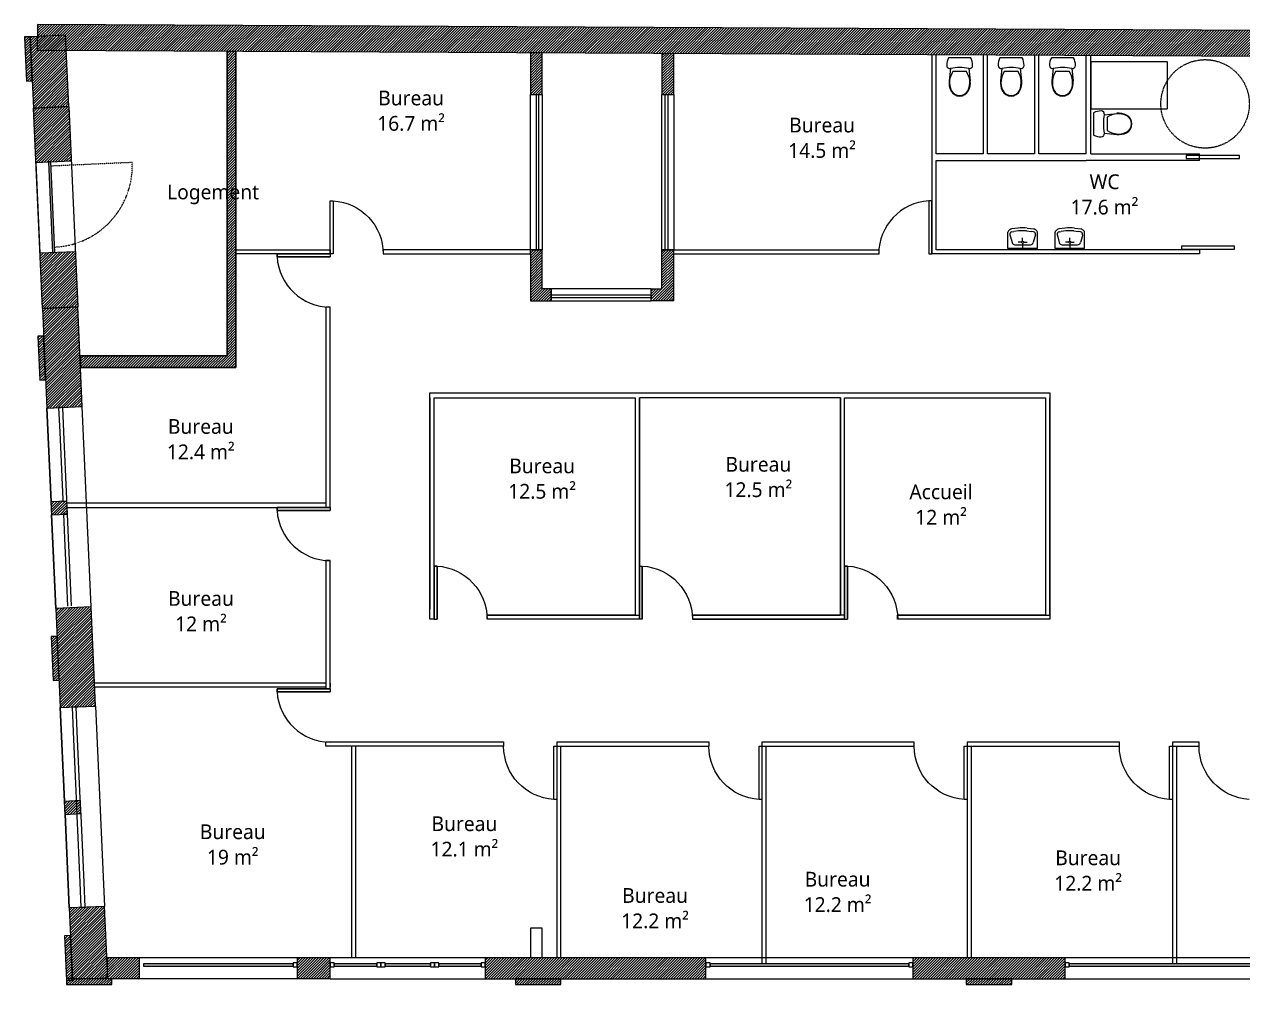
# Model space of a CAD drawing. Header units: millimetres. Extents: x -14819 to 43195, y -10328 to 20814.
# Drawn here: x 15721 to 17786, y 481 to 2109 of the extents above; entities that cross this region are included whole.
import ezdxf

# ---------------------------------------------------------------- set-up
doc = ezdxf.new("R2010")
doc.units = ezdxf.units.MM
doc.linetypes.add('CACHE', pattern=[9.525, 6.35, -3.175])
doc.linetypes.add('Caché', pattern=[0.003, 0.002, -0.001])
doc.layers.add('10 - Hachures', color=7, linetype='Continuous', lineweight=18, true_color=0x646464)
for name, color, linetype, lineweight in [('14 - Sanitaires', 130, 'Continuous', 9), ('50 - Signes', 12, 'Continuous', 9), ('Arriére plan', 2, 'Continuous', 9), ('Lignes', 92, 'Continuous', 9), ('Légendes', 250, 'Continuous', 5), ('Mur_coupe', 7, 'Continuous', 25), ('Mur_vu', 8, 'Continuous', 18), ('Z', 7, 'Continuous', 9)]:
    doc.layers.add(name, color=color, linetype=linetype, lineweight=lineweight)
doc.styles.add('Trebuchet MS', font='trebuc.ttf', dxfattribs={"height": 0.492308})

# ---------------------------------------------------------------- blocks, each defined once
blk = doc.blocks.new('Panneau système - Vitré-1715862-Existant Niv_ 0')
at = {"layer": 'Z'}
blk.add_hatch(color=9, dxfattribs=at).paths.add_polyline_path([(1.822, -0.02), (1.822, 0.02), (-1.822, 0.02), (-1.822, -0.02), (-0.731, -0.02)], flags=0)
for p, q in [((1.822, 0.02), (-1.822, 0.02)), ((-1.822, 0.02), (-1.822, -0.02)), ((1.822, -0.02), (1.822, 0.02)), ((-1.822, -0.02), (1.822, -0.02))]:
    blk.add_line(p, q, dxfattribs=at)
blk = doc.blocks.new('Meneau rectangulaire - P 70 gris-1715870-Existant Niv_ 0')
at = {"layer": 'Z'}
for p, q in [((-0.07, 0.035), (0, 0.035)), ((-0.07, -0.035), (-0.07, 0.035)), ((0, 0.035), (0, -0.035)), ((0, -0.035), (-0.07, -0.035))]:
    blk.add_line(p, q, dxfattribs=at)
blk = doc.blocks.new('Panneau système - Vitré-1722470-Existant Niv_ 0')
at = {"layer": 'Z'}
blk.add_hatch(color=9, dxfattribs=at).paths.add_polyline_path([(1.685, -0.02), (1.685, 0.02), (-1.685, 0.02), (-1.685, -0.02), (-1.589, -0.02)], flags=0)
for p, q in [((1.685, 0.02), (-1.685, 0.02)), ((-1.685, 0.02), (-1.685, -0.02)), ((1.685, -0.02), (1.685, 0.02)), ((-1.685, -0.02), (1.685, -0.02))]:
    blk.add_line(p, q, dxfattribs=at)
blk = doc.blocks.new('Meneau rectangulaire - P 70 gris-1724382-Existant Niv_ 0')
at = {"layer": 'Z'}
for p, q in [((-0.07, 0.035), (0, 0.035)), ((-0.07, -0.035), (-0.07, 0.035)), ((0, 0.035), (0, -0.035)), ((0, -0.035), (-0.07, -0.035))]:
    blk.add_line(p, q, dxfattribs=at)
blk = doc.blocks.new('Panneau système - Vitré-1723889-Existant Niv_ 0')
at = {"layer": 'Z'}
blk.add_hatch(color=9, dxfattribs=at).paths.add_polyline_path([(1.267, -0.02), (1.267, 0.02), (-1.268, 0.02), (-1.268, -0.02), (-0.875, -0.02)], flags=0)
for p, q in [((1.267, 0.02), (-1.268, 0.02)), ((-1.268, 0.02), (-1.268, -0.02)), ((1.267, -0.02), (1.267, 0.02)), ((-1.268, -0.02), (1.267, -0.02))]:
    blk.add_line(p, q, dxfattribs=at)
blk = doc.blocks.new('Meneau rectangulaire - P 70 gris-1724386-Existant Niv_ 0')
at = {"layer": 'Z'}
for p, q in [((0, 0.035), (-0.07, 0.035)), ((-0.07, 0.035), (-0.07, -0.035)), ((0, -0.035), (0, 0.035)), ((-0.07, -0.035), (0, -0.035))]:
    blk.add_line(p, q, dxfattribs=at)
blk = doc.blocks.new('Meneau rectangulaire - P 70 gris-1839785-Existant Niv_ 0')
at = {"layer": 'Z'}
for p, q in [((0, 0.035), (-0.07, 0.035)), ((-0.07, 0.035), (-0.07, -0.035)), ((0, -0.035), (0, 0.035)), ((-0.07, -0.035), (0, -0.035))]:
    blk.add_line(p, q, dxfattribs=at)
blk = doc.blocks.new('Meneau rectangulaire - P 70 gris-1838809-Existant Niv_ 0')
at = {"layer": 'Z'}
for p, q in [((-803.374, 26.139), (-803.444, 26.136)), ((-803.444, 26.136), (-803.425, 25.715)), ((-803.355, 25.718), (-803.374, 26.139))]:
    blk.add_line(p, q, dxfattribs=at)
blk = doc.blocks.new('Meneau rectangulaire - P 70 gris-1724400-Existant Niv_ 0')
at = {"layer": 'Z'}
for p, q in [((-803.375, 24.588), (-803.361, 24.289)), ((-803.291, 24.292), (-803.305, 24.592))]:
    blk.add_line(p, q, dxfattribs=at)
blk = doc.blocks.new('Meneau rectangulaire - P 70 gris-1838791-Existant Niv_ 0')
at = {"layer": 'Z'}
for p, q in [((-803.361, 24.289), (-803.345, 23.918)), ((-803.275, 23.921), (-803.291, 24.292))]:
    blk.add_line(p, q, dxfattribs=at)
blk = doc.blocks.new('Meneau rectangulaire - P 70 gris-1754543-Existant Niv_ 0')
at = {"layer": 'Z'}
for p, q in [((-803.066, 19.253), (-803.136, 19.25)), ((-803.136, 19.25), (-803.135, 19.22)), ((-803.065, 19.223), (-803.066, 19.253))]:
    blk.add_line(p, q, dxfattribs=at)
blk = doc.blocks.new('Meneau rectangulaire - P 70 gris-1838765-Existant Niv_ 0')
at = {"layer": 'Z'}
for p, q in [((-803.135, 19.22), (-803.118, 18.839)), ((-803.048, 18.842), (-803.065, 19.223))]:
    blk.add_line(p, q, dxfattribs=at)
blk = doc.blocks.new('Meneau rectangulaire - P 70 gris-1838784-Existant Niv_ 0')
at = {"layer": 'Z'}
for p, q in [((-803.215, 21.026), (-803.198, 20.636)), ((-803.128, 20.639), (-803.145, 21.03))]:
    blk.add_line(p, q, dxfattribs=at)
blk = doc.blocks.new('Panneau système - blanc-1820116-Existant Niv_ 0')
at = {"layer": 'Z'}
blk.add_hatch(color=8, dxfattribs=at).paths.add_polyline_path([(0.772, -0.02), (0.772, 0.02), (-0.772, 0.02), (-0.772, -0.02)], flags=0)
for p, q in [((0.772, 0.02), (-0.772, 0.02)), ((-0.772, 0.02), (-0.772, -0.02)), ((0.772, -0.02), (0.772, 0.02)), ((-0.772, -0.02), (0.772, -0.02))]:
    blk.add_line(p, q, dxfattribs=at)
blk = doc.blocks.new('Meneau rectangulaire - P 70 gris-1838754-Existant Niv_ 0')
at = {"layer": 'Z'}
for p, q in [((-803.083, 18.076), (-803.065, 17.662)), ((-802.995, 17.665), (-803.013, 18.079)), ((-803.065, 17.662), (-802.995, 17.665))]:
    blk.add_line(p, q, dxfattribs=at)
blk = doc.blocks.new('Meneau rectangulaire - P 70 gris-1838772-Existant Niv_ 0')
at = {"layer": 'Z'}
for p, q in [((-803.164, 19.875), (-803.146, 19.47)), ((-803.076, 19.473), (-803.094, 19.878)), ((-803.146, 19.47), (-803.076, 19.473))]:
    blk.add_line(p, q, dxfattribs=at)
blk = doc.blocks.new('Meneau rectangulaire - P 70 gris-1838778-Existant Niv_ 0')
at = {"layer": 'Z'}
for p, q in [((-803.181, 20.254), (-803.164, 19.875)), ((-803.094, 19.878), (-803.111, 20.257))]:
    blk.add_line(p, q, dxfattribs=at)
blk = doc.blocks.new('Meneau rectangulaire - P 70 gris-1838786-Existant Niv_ 0')
at = {"layer": 'Z'}
for p, q in [((-803.198, 20.636), (-803.181, 20.254)), ((-803.111, 20.257), (-803.128, 20.639))]:
    blk.add_line(p, q, dxfattribs=at)
blk = doc.blocks.new('Meneau rectangulaire - P 70 gris-1838806-Existant Niv_ 0')
at = {"layer": 'Z'}
for p, q in [((-803.311, 23.157), (-803.292, 22.74)), ((-803.222, 22.743), (-803.241, 23.16)), ((-803.292, 22.74), (-803.222, 22.743))]:
    blk.add_line(p, q, dxfattribs=at)
blk = doc.blocks.new('Meneau rectangulaire - P 70 gris-1838801-Existant Niv_ 0')
at = {"layer": 'Z'}
for p, q in [((-803.345, 23.918), (-803.328, 23.536)), ((-803.258, 23.54), (-803.275, 23.921))]:
    blk.add_line(p, q, dxfattribs=at)
blk = doc.blocks.new('Meneau rectangulaire - P 70 gris-1838824-Existant Niv_ 0')
at = {"layer": 'Z'}
for p, q in [((-803.391, 24.953), (-803.375, 24.588)), ((-803.305, 24.592), (-803.321, 24.956))]:
    blk.add_line(p, q, dxfattribs=at)
blk = doc.blocks.new('Meneau rectangulaire - P 70 gris-1838819-Existant Niv_ 0')
at = {"layer": 'Z'}
for p, q in [((-803.425, 25.715), (-803.408, 25.333)), ((-803.338, 25.336), (-803.355, 25.718))]:
    blk.add_line(p, q, dxfattribs=at)
blk = doc.blocks.new('Panneau système - Vitré-1839786-Existant Niv_ 0')
at = {"layer": 'Z'}
blk.add_hatch(color=9, dxfattribs=at).paths.add_polyline_path([(0.36, -0.02), (0.36, 0.02), (-0.36, 0.02), (-0.36, -0.02)], flags=0)
for p, q in [((0.36, 0.02), (-0.36, 0.02)), ((-0.36, 0.02), (-0.36, -0.02)), ((0.36, -0.02), (0.36, 0.02)), ((-0.36, -0.02), (0.36, -0.02))]:
    blk.add_line(p, q, dxfattribs=at)
blk = doc.blocks.new('Panneau système - Vitré-1839898-Existant Niv_ 0')
at = {"layer": 'Z'}
blk.add_hatch(color=9, dxfattribs=at).paths.add_polyline_path([(0.385, -0.02), (0.385, 0.02), (-0.385, 0.02), (-0.385, -0.02)], flags=0)
for p, q in [((0.385, 0.02), (-0.385, 0.02)), ((-0.385, 0.02), (-0.385, -0.02)), ((0.385, -0.02), (0.385, 0.02)), ((-0.385, -0.02), (0.385, -0.02))]:
    blk.add_line(p, q, dxfattribs=at)
blk = doc.blocks.new('Meneau rectangulaire - 70 x 70 mm gris foncé-1840735-Existant Niv_ 0')
at = {"layer": 'Z'}
for p, q in [((-0.035, 0.035), (0.035, 0.035)), ((-0.035, -0.035), (-0.035, 0.035)), ((0.035, 0.035), (0.035, -0.035)), ((0.035, -0.035), (-0.035, -0.035))]:
    blk.add_line(p, q, dxfattribs=at)
blk = doc.blocks.new('Meneau rectangulaire - 70 x 70 mm gris foncé-1840736-Existant Niv_ 0')
at = {"layer": 'Z'}
for p, q in [((-0.035, 0.035), (0.035, 0.035)), ((-0.035, -0.035), (-0.035, 0.035)), ((0.035, 0.035), (0.035, -0.035)), ((0.035, -0.035), (-0.035, -0.035))]:
    blk.add_line(p, q, dxfattribs=at)
blk = doc.blocks.new('A$C25e289c3')
at = {"layer": '14 - Sanitaires', "color": 251, "true_color": 0x666666}
for p, q in [((-34.5, 32.9), (-33.2, 44)), ((-28.5, 43.2), (-28.9, 39.8)), ((0, 50.1), (-27.6, 50.1)), ((-23.5, 46.6), (-20.1, 45.7)), ((-20.1, 45.7), (-10.2, 43)), ((0, 50.1), (0, 0)), ((-29.8, 31.8), (-28.9, 39.8)), ((-12.4, 25), (-18.1, 25)), ((-10.7, 26.8), (-10.7, 32.4)), ((-10.7, 23.3), (-10.7, 17.6)), ((-9, 25), (0, 25)), ((-6.5, 11.9), (-6.5, 38.2)), ((-34.5, 17.2), (-33.2, 6.1)), ((-29.8, 18.3), (-28.9, 10.3)), ((-28.5, 6.9), (-28.9, 10.3)), ((0, 0), (-27.6, 0)), ((-23.5, 3.4), (-20.1, 4.4)), ((-20.1, 4.4), (-10.2, 7.1))]:
    blk.add_line(p, q, dxfattribs=at)
for centre, radius, start, end in [((-21.9, 40.5), 11.8, 133.9763, 162.942), ((-27, 45.2), 4.87, 97.0143, 129.7093), ((-24.5, 42.8), 4, 74.7976, 173.5074), ((-11.5, 38.2), 5, 0, 74.7976), ((30, 25), 65, 173.0334, 186.9663), ((29.8, 25), 60, 173.5074, 186.4924), ((-10.7, 25), 1.72, 270.0000000237623, 269.9999827206719), ((-21.9, 9.6), 11.8, 197.0579, 226.0236), ((-27, 4.8), 4.87, 230.2906, 262.9856), ((-24.5, 7.3), 4, 186.4925, 285.2023), ((-11.5, 11.9), 5, 285.2024, 359.9999)]:
    blk.add_arc(centre, radius, start, end, dxfattribs=at)
blk = doc.blocks.new('A$Cd99badf2')
at = {"layer": '14 - Sanitaires', "color": 251, "true_color": 0x666666}
for p, q in [((-18.1, 15.6), (-39.3, 17.9)), ((-23.1, -11.3), (-23.1, 11.3)), ((0, -18.9), (0, 18.9)), ((-18.1, -15.6), (-39.3, -17.9))]:
    blk.add_line(p, q, dxfattribs=at)
for centre, major_axis, start_param, end_param in [((-13, 16.7), (0, -5.31), 3.141628, 4.912784), ((-13, -6.7), (0, -28.7), 2.672126, 3.141601), ((-48.4, 0), (0, -16.7), 3.601916, 5.822859), ((-48.4, 0), (0, -15.9), 3.60199, 5.822808), ((-42.5, -11.9), (0, -30), 3.034838, 3.601943), ((-41.8, -15.6), (0, -32.8), 2.52997, 3.570063), ((-94.8, 0), (0, -78.5), 1.370375, 1.771221), ((-42.5, 11.9), (0, -30), -0.46035, 0.106755), ((-41.8, 15.6), (0, -32.8), -0.42847, 0.611623), ((-13, -16.7), (0, -5.31), 4.511994, 6.28315), ((-13, 6.7), (0, -28.7), -0.000008, 0.469466)]:
    blk.add_ellipse(centre, major_axis=major_axis, ratio=0.9963, start_param=start_param, end_param=end_param, dxfattribs=at)

msp = doc.modelspace()

# ---------------------------------------------------------------- hatches: boundary and pattern name
at = {"layer": '10 - Hachures'}
h = msp.add_hatch(dxfattribs=at)
h.set_pattern_fill('ANSI31', color=256, style=0)
h.paths.add_polyline_path([(15742.69, 2108.93), (15742.48, 2064.93), (16936.59, 2059.11), (16936.8, 2103.11)], flags=0)
h = msp.add_hatch(dxfattribs=at)
h.set_pattern_fill('ANSI31', color=256, style=0)
h.paths.add_polyline_path([(15730.68, 2088.01), (15720.69, 2087.56), (15724.04, 2012.64), (15734.03, 2013.08)], flags=0)
h.paths.add_polyline_path([(15753.37, 1580.51), (15743.38, 1580.07), (15746.7, 1505.81), (15756.69, 1506.25)], flags=0)
h.paths.add_polyline_path([(15776.14, 1071.36), (15766.15, 1070.92), (15769.47, 996.49), (15779.47, 996.94)], flags=0)
h.paths.add_polyline_path([(15798.81, 564.32), (15788.82, 563.87), (15792.21, 487.95), (15802.2, 488.4)], flags=0)
h = msp.add_hatch(dxfattribs=at)
h.set_pattern_fill('ANSI31', color=256, style=0)
h.paths.add_polyline_path([(15790.62, 2090.69), (15730.68, 2088.01), (15736.1, 1966.73), (15796.04, 1969.41)], flags=0)
h.paths.add_polyline_path([(15811.23, 1629.83), (15751.29, 1627.15), (15758.83, 1458.37), (15818.77, 1461.05)], flags=0)
h.paths.add_polyline_path([(15833.96, 1121.47), (15774.02, 1118.79), (15781.54, 950.48), (15841.48, 953.16)], flags=0)
h.paths.add_polyline_path([(15856.67, 613.58), (15796.73, 610.9), (15802.14, 489.89), (15862.08, 492.57)], flags=0)
h = msp.add_hatch(dxfattribs=at)
h.set_pattern_fill('ANSI31', color=256, style=0)
h.paths.add_polyline_path([(16936.8, 2103.11), (16936.59, 2059.11), (18382.48, 2052.06), (18383.13, 2096.06), (17210.79, 2101.78)], flags=0)
h = msp.add_hatch(dxfattribs=at)
h.set_pattern_fill('ANSI31', color=256, style=0)
h.paths.add_polyline_path([(15815.82, 1547.16), (15815.82, 1527.16), (16079.42, 1527.16), (16079.42, 2063.29), (16064.42, 2063.36), (16064.42, 1547.16)])
h = msp.add_hatch(dxfattribs=at)
h.set_pattern_fill('ANSI31', color=256, style=0)
h.paths.add_polyline_path([(16801.83, 1660.49), (16783.64, 1660.49), (16783.64, 1640.49), (16821.83, 1640.49), (16821.83, 1726.88), (16801.83, 1726.88)])
h.paths.add_polyline_path([(16598.83, 1726.88), (16578.83, 1726.88), (16578.83, 1719.68), (16578.83, 1640.49), (16613.84, 1640.49), (16613.84, 1660.49), (16598.83, 1660.49)])
h.paths.add_polyline_path([(16578.83, 1990.02), (16598.83, 1990.02), (16598.84, 2060.76), (16578.84, 2060.86)])
h.paths.add_polyline_path([(16801.83, 1990.02), (16821.83, 1990.02), (16821.83, 2059.67), (16801.83, 2059.77)])
h = msp.add_hatch(dxfattribs=at)
h.set_pattern_fill('ANSI31', color=256, style=0)
h.paths.add_polyline_path([(15796.03, 1969.65), (15736.09, 1966.97), (15740.21, 1875), (15800.15, 1877.68)])
h.paths.add_polyline_path([(15807.04, 1723.48), (15747.1, 1720.8), (15751.29, 1627.15), (15811.23, 1629.83)])
h = msp.add_hatch(dxfattribs=at)
h.set_pattern_fill('ANSI31', color=256, style=0)
h.paths.add_polyline_path([(15792.91, 1300.72), (15765.44, 1299.49), (15766.42, 1277.51), (15793.89, 1278.74)], flags=0)
h.paths.add_polyline_path([(15815.62, 792.82), (15788.15, 791.59), (15789.13, 769.62), (15816.6, 770.91)], flags=0)
h = msp.add_hatch(dxfattribs=at)
h.set_pattern_fill('ANSI31', color=256, style=0)
h.paths.add_polyline_path([(15861.35, 526.9), (15861.35, 490.9), (15915.71, 490.9), (15915.71, 526.9)], flags=0)
h.paths.add_polyline_path([(16183.21, 526.9), (16183.21, 490.9), (16239.21, 490.9), (16239.21, 526.9)], flags=0)
h.paths.add_polyline_path([(16502.21, 526.9), (16502.21, 490.9), (16876.36, 490.9), (16876.36, 526.9), (16578.83, 526.9)], flags=0)
h.paths.add_polyline_path([(17227.4, 526.9), (17227.4, 490.9), (17485.4, 490.9), (17485.4, 526.9)], flags=0)
h.paths.add_polyline_path([(17863.82, 526.9), (17863.82, 490.9), (18250.92, 490.9), (18250.92, 526.9), (18016.14, 526.9)], flags=0)
h.paths.add_polyline_path([(18416.9, 526.9), (18416.9, 490.9), (18479.78, 490.9), (18479.78, 526.9), (18449.78, 526.9)], flags=0)
h.paths.add_polyline_path([(18740.58, 526.9), (18736.08, 526.9), (18736.08, 490.9), (18913.04, 490.9), (18913.04, 526.9), (18819.14, 526.9)], flags=0)
h = msp.add_hatch(dxfattribs=at)
h.set_pattern_fill('ANSI31', color=256, style=0)
h.paths.add_polyline_path([(15792.21, 490.9), (15792.21, 480.9), (15869.21, 480.9), (15869.21, 490.9)], flags=0)
h = msp.add_hatch(dxfattribs=at)
h.set_pattern_fill('ANSI31', color=256, style=0)
h.paths.add_polyline_path([(16553.21, 490.9), (16553.21, 480.9), (16630.21, 480.9), (16630.21, 490.9)], flags=0)
h = msp.add_hatch(dxfattribs=at)
h.set_pattern_fill('ANSI31', color=256, style=0)
h.paths.add_polyline_path([(17317.9, 490.9), (17317.9, 480.9), (17394.9, 480.9), (17394.9, 490.9)], flags=0)

# ---------------------------------------------------------------- linework, layer by layer
for p, q in [((16064.42, 2063.36), (16064.42, 1547.16)), ((16079.42, 1527.16), (16079.42, 2063.29)), ((17259.35, 2057.54), (17259.35, 1719.68)), ((17266.55, 1889.2), (17266.55, 2057.5)), ((17346.55, 2057.11), (17346.55, 1889.2)), ((17353.75, 1889.2), (17353.75, 2057.08)), ((17433.75, 2056.69), (17433.75, 1889.2)), ((17440.95, 1889.2), (17440.95, 2056.65)), ((17520.95, 1889.2), (17520.95, 2056.26)), ((17528.75, 1889.2), (17528.75, 2056.23)), ((17346.55, 1889.2), (17266.55, 1889.2)), ((17433.75, 1889.2), (17353.75, 1889.2)), ((17520.95, 1889.2), (17440.95, 1889.2)), ((17528.75, 1889.2), (17713.11, 1889.2)), ((17713.11, 1878.4), (17713.11, 1889.2)), ((17266.55, 1878.4), (17520.95, 1878.4)), ((17266.55, 1726.88), (17266.55, 1878.4)), ((17713.11, 1878.4), (17520.95, 1878.4)), ((16239.21, 1719.68), (16239.21, 1809.68)), ((16239.21, 1809.68), (16244.21, 1809.68)), ((16244.21, 1809.68), (16244.21, 1719.68)), ((17259.35, 1809.68), (17254.35, 1809.68)), ((17254.35, 1809.68), (17254.35, 1719.68)), ((17259.35, 1719.68), (17259.35, 1809.68)), ((16239.21, 1719.68), (16149.21, 1719.68)), ((16149.21, 1719.68), (16149.21, 1714.68)), ((16149.21, 1714.68), (16239.21, 1714.68)), ((17713.11, 1719.68), (17259.35, 1719.68)), ((17713.11, 1726.88), (17266.55, 1726.88)), ((17713.11, 1726.88), (17713.11, 1719.68)), ((16408.29, 1475.65), (16408.29, 1117.57)), ((16415.49, 1117.57), (16415.49, 1475.65)), ((16756.3, 1475.65), (16756.3, 1117.57)), ((16756.3, 1475.65), (16756.3, 1107.07)), ((16763.5, 1117.57), (16763.5, 1475.65)), ((16763.5, 1107.07), (16763.5, 1475.65)), ((17104.3, 1475.65), (17104.3, 1117.57)), ((17104.3, 1475.65), (17104.3, 1107.07)), ((17111.5, 1117.57), (17111.5, 1475.65)), ((17111.5, 1107.07), (17111.5, 1475.65)), ((17452.31, 1475.65), (17452.31, 1107.07)), ((17459.51, 1107.07), (17459.51, 1475.65)), ((16231.99, 1296.93), (15793.08, 1296.93)), ((15793.4, 1289.73), (16231.99, 1289.73)), ((16239.21, 1289.73), (16149.21, 1289.73)), ((16149.21, 1289.73), (16149.21, 1284.73)), ((16149.21, 1284.73), (16239.21, 1284.73)), ((16415.49, 1100.49), (16415.49, 1190.49)), ((16415.49, 1190.49), (16420.49, 1190.49)), ((16420.49, 1190.49), (16420.49, 1100.49)), ((16763.5, 1100.49), (16763.5, 1190.49)), ((16763.5, 1190.49), (16768.5, 1190.49)), ((16768.5, 1190.49), (16768.5, 1100.49)), ((17111.5, 1100.49), (17111.5, 1190.49)), ((17111.5, 1190.49), (17116.5, 1190.49)), ((17116.5, 1190.49), (17116.5, 1100.49)), ((16231.99, 992.18), (15839.74, 992.18)), ((16239.21, 992.18), (16239.21, 984.98)), ((16231.99, 984.98), (15840.06, 984.98)), ((16239.21, 982.18), (16149.21, 982.18)), ((16149.21, 982.18), (16149.21, 977.18)), ((16149.21, 977.18), (16239.21, 977.18)), ((16275.38, 884.98), (16275.38, 526.9)), ((16282.58, 526.9), (16282.58, 884.98)), ((16618.39, 794.98), (16618.39, 884.98)), ((16623.39, 884.98), (16623.39, 794.98)), ((16623.39, 884.98), (16623.39, 526.9)), ((16630.59, 526.9), (16630.59, 884.98)), ((16966.4, 794.98), (16966.4, 884.98)), ((16971.4, 884.98), (16971.4, 794.98)), ((16971.4, 884.98), (16971.4, 526.9)), ((16971.4, 884.98), (16971.4, 516.4)), ((16978.6, 526.9), (16978.6, 884.98)), ((16978.6, 516.4), (16978.6, 884.98)), ((17314.4, 794.98), (17314.4, 884.98)), ((17319.4, 884.98), (17319.4, 526.9)), ((17319.4, 884.98), (17319.4, 794.98)), ((17326.6, 526.9), (17326.6, 884.98)), ((17662.41, 794.98), (17662.41, 884.98)), ((17667.41, 884.98), (17667.41, 794.98)), ((17667.41, 884.98), (17667.41, 516.4)), ((17674.61, 516.4), (17674.61, 884.98)), ((16623.39, 794.98), (16618.39, 794.98)), ((16971.4, 794.98), (16966.4, 794.98)), ((17319.4, 794.98), (17314.4, 794.98)), ((17667.41, 794.98), (17662.41, 794.98)), ((16598.83, 576.9), (16578.83, 576.9)), ((16578.83, 576.9), (16578.83, 526.9)), ((16598.83, 576.9), (16591.63, 576.9)), ((16598.83, 526.9), (16598.83, 576.9))]:
    msp.add_line(p, q)
for points in [[(16588.83, 1990.02), (16592.58, 1990.02), (16592.58, 1726.88), (16588.83, 1726.88)], [(16811.83, 1726.88), (16807.47, 1726.88), (16807.47, 1990.02), (16811.83, 1990.02)], [(17780.9, 1886.71), (17690.9, 1886.71), (17690.9, 1881.71), (17780.9, 1881.71)], [(16244.21, 1719.68), (16239.21, 1719.68), (16239.21, 1809.68), (16244.21, 1809.68)], [(17254.35, 1719.68), (17259.35, 1719.68), (17259.35, 1809.68), (17254.35, 1809.68)], [(16239.21, 1719.68), (16079.42, 1719.68), (16079.42, 1726.88), (16239.21, 1726.88)], [(16239.21, 1714.68), (16149.21, 1714.68), (16149.21, 1719.68), (16239.21, 1719.68)], [(16329.13, 1719.68), (16578.83, 1719.68), (16578.83, 1726.88), (16329.13, 1726.88)], [(17169.35, 1719.58), (16821.83, 1719.58), (16821.83, 1726.88), (17169.35, 1726.88)], [(17772.86, 1732.95), (17682.86, 1732.95), (17682.86, 1727.95), (17772.86, 1727.95)], [(16783.64, 1645.48), (16613.84, 1645.48), (16613.84, 1650.49), (16783.64, 1650.49)], [(16239.21, 1629.68), (16231.99, 1629.68), (16231.99, 1289.73), (16239.21, 1289.73)], [(16239.21, 1284.73), (16149.21, 1284.73), (16149.21, 1289.73), (16239.21, 1289.73)], [(16239.21, 1199.73), (16231.99, 1199.73), (16231.99, 982.18), (16239.21, 982.18)], [(16415.49, 1100.49), (16420.49, 1100.49), (16420.49, 1190.49), (16415.49, 1190.49)], [(16768.5, 1100.49), (16763.5, 1100.49), (16763.5, 1190.49), (16768.5, 1190.49)], [(16768.5, 1100.49), (16768.5, 1100.49), (16768.5, 1190.49), (16768.5, 1190.49)], [(17111.5, 1100.49), (17116.5, 1100.49), (17116.5, 1190.49), (17111.5, 1190.49)], [(16763.5, 1100.49), (16505.24, 1100.49), (16505.24, 1107.07), (16763.5, 1107.07)], [(16853.5, 1100.49), (17111.5, 1100.49), (17111.5, 1107.07), (16853.5, 1107.07)], [(17459.51, 1100.49), (17201.25, 1100.49), (17201.25, 1107.07), (17459.51, 1107.07)], [(16239.21, 977.18), (16149.21, 977.18), (16149.21, 982.18), (16239.21, 982.18)], [(16533.39, 884.98), (16231.99, 884.98), (16231.99, 892.48), (16533.39, 892.48)], [(16623.39, 884.98), (16881.67, 884.98), (16881.67, 892.18), (16623.39, 892.18)], [(16971.4, 884.98), (17229.68, 884.98), (17229.68, 892.18), (16971.4, 892.18)], [(17319.4, 884.98), (17577.69, 884.98), (17577.69, 892.18), (17319.4, 892.18)], [(17667.41, 884.98), (17712.83, 884.98), (17712.83, 892.18), (17667.41, 892.18)], [(16618.39, 884.98), (16623.39, 884.98), (16623.39, 794.98), (16618.39, 794.98)], [(16966.4, 884.98), (16971.4, 884.98), (16971.4, 794.98), (16966.4, 794.98)], [(17314.4, 884.98), (17319.4, 884.98), (17319.4, 794.98), (17314.4, 794.98)], [(17662.41, 884.98), (17667.41, 884.98), (17667.41, 794.98), (17662.41, 794.98)]]:
    msp.add_lwpolyline(points, close=True)
for points in [[(16244.21, 1809.68, -0.3966951), (16329.21, 1719.68)], [(17254.35, 1809.68, 0.3966951), (17169.35, 1719.68)], [(16149.21, 1714.68, 0.3966951), (16239.21, 1629.68)], [(16149.21, 1284.73, 0.3966951), (16239.21, 1199.73)], [(16420.49, 1190.49, -0.3966951), (16505.49, 1100.49)], [(16768.5, 1190.49, -0.3966951), (16853.5, 1100.49)], [(17116.5, 1190.49, -0.3966951), (17201.5, 1100.49)], [(16149.21, 977.18, 0.3966951), (16239.21, 892.18)], [(16618.39, 794.98, -0.3966951), (16533.39, 884.98)], [(16966.4, 794.98, -0.3966951), (16881.4, 884.98)], [(17314.4, 794.98, -0.3966951), (17229.4, 884.98)], [(17662.41, 794.98, -0.3966951), (17577.41, 884.98)], [(17797.55, 794.98, -0.3966951), (17712.55, 884.98)]]:
    msp.add_lwpolyline(points, format="xyb")
for points in [[(16415.49, 1100.49), (16408.29, 1100.49), (16408.29, 1483.98), (17459.51, 1483.98), (17459.51, 1100.49), (17201.25, 1100.49)], [(16415.49, 1107.07), (16415.49, 1475.65), (16756.3, 1475.65), (16756.3, 1107.07), (16505.24, 1107.07)], [(16853.25, 1107.07), (17104.3, 1107.07), (17104.3, 1475.65), (16763.5, 1475.65), (16763.5, 1107.07)], [(17111.5, 1107.07), (17111.5, 1475.65), (17452.31, 1475.65), (17452.31, 1107.07), (17201.25, 1107.07)], [(16763.5, 1100.49), (16505.24, 1100.49)], [(17111.5, 1100.49), (16853.5, 1100.49)]]:
    msp.add_lwpolyline(points)
at = {"layer": '50 - Signes', "linetype": 'CACHE', "ltscale": 0.15}
msp.add_lwpolyline([(17658.75, 2045.49), (17528.75, 2045.49), (17528.75, 1965.49), (17658.75, 1965.49)], close=True, dxfattribs=at)
msp.add_circle((17722.8, 1974.12), 75, dxfattribs=at)
at = {"layer": 'Arriére plan'}
for p, q in [((15860.54, 526.9), (15861.35, 526.9)), ((16239.21, 526.9), (16502.21, 526.9))]:
    msp.add_line(p, q, dxfattribs=at)
at = {"layer": 'Lignes', "linetype": 'Caché'}
msp.add_line((15765.7, 1869.14), (15903.56, 1875.31), dxfattribs=at)
msp.add_arc((15765.7, 1869.14), 138, 272.68987, 2.56005, dxfattribs=at)
at = {"layer": 'Mur_coupe'}
for p, q in [((15742.69, 2108.93), (15742.48, 2064.93)), ((18419.14, 2095.89), (15742.69, 2108.93)), ((15730.68, 2088.01), (15720.69, 2087.56)), ((15720.69, 2087.56), (15724.04, 2012.64)), ((15790.62, 2090.69), (15730.68, 2088.01)), ((15734.03, 2013.08), (15730.68, 2088.01)), ((15730.68, 2088.01), (15736.1, 1966.73)), ((15796.04, 1969.41), (15790.62, 2090.69)), ((15742.48, 2064.93), (18382.48, 2052.06)), ((16578.84, 2060.86), (16578.83, 1990.02)), ((16598.84, 2060.76), (16578.84, 2060.86)), ((16598.83, 1990.02), (16598.84, 2060.76)), ((16801.83, 2059.77), (16801.83, 1990.02)), ((16821.83, 1990.02), (16821.83, 2059.67)), ((15724.04, 2012.64), (15734.03, 2013.08)), ((15796.04, 1969.41), (15736.1, 1966.73)), ((15736.1, 1966.73), (15796.04, 1969.41)), ((15751.29, 1627.15), (15736.1, 1966.73)), ((15796.04, 1969.41), (15811.23, 1629.83)), ((15740.21, 1875), (15800.15, 1877.68)), ((15740.21, 1875), (15747.1, 1720.8)), ((15807.04, 1723.48), (15747.1, 1720.8)), ((16613.84, 1660.49), (16598.83, 1660.49)), ((16578.83, 1640.49), (16613.84, 1640.49)), ((15751.29, 1627.15), (15811.23, 1629.83)), ((15811.23, 1629.83), (15751.29, 1627.15)), ((15751.29, 1627.15), (15758.83, 1458.37)), ((15818.77, 1461.05), (15811.23, 1629.83)), ((15753.37, 1580.51), (15743.38, 1580.07)), ((15743.38, 1580.07), (15746.7, 1505.81)), ((15756.69, 1506.25), (15753.37, 1580.51)), ((16064.42, 1547.16), (15815.82, 1547.16)), ((15815.82, 1547.16), (15815.82, 1527.16)), ((15815.82, 1527.16), (16079.42, 1527.16)), ((15746.7, 1505.81), (15756.69, 1506.25)), ((15758.83, 1458.37), (15818.77, 1461.05)), ((15758.83, 1458.37), (15765.94, 1299.51)), ((15792.91, 1300.72), (15765.44, 1299.49)), ((15765.44, 1299.49), (15766.42, 1277.51)), ((15793.89, 1278.74), (15792.91, 1300.72)), ((15766.42, 1277.51), (15793.89, 1278.74)), ((15766.92, 1277.53), (15774.02, 1118.79)), ((15833.96, 1121.47), (15774.02, 1118.79)), ((15774.02, 1118.79), (15781.54, 950.48)), ((15841.48, 953.16), (15833.96, 1121.47)), ((15776.14, 1071.36), (15766.15, 1070.92)), ((15766.15, 1070.92), (15769.47, 996.49)), ((15779.47, 996.94), (15776.14, 1071.36)), ((15769.47, 996.49), (15779.47, 996.94)), ((15781.54, 950.48), (15841.48, 953.16)), ((15781.54, 950.48), (15788.65, 791.62)), ((15815.62, 792.82), (15788.15, 791.59)), ((15788.15, 791.59), (15789.13, 769.62)), ((15816.6, 770.84), (15815.62, 792.82)), ((15789.13, 769.62), (15816.6, 770.84)), ((15789.63, 769.64), (15796.73, 610.9)), ((15856.67, 613.58), (15796.73, 610.9)), ((15796.73, 610.9), (15802.14, 489.89)), ((15862.08, 492.57), (15856.67, 613.58)), ((15798.81, 564.32), (15788.82, 563.87)), ((15788.82, 563.87), (15792.21, 487.95)), ((15802.2, 488.4), (15798.81, 564.32)), ((15861.35, 526.9), (15861.35, 490.9)), ((15861.35, 526.9), (16239.21, 526.9)), ((15915.71, 490.9), (15915.71, 526.9)), ((16183.21, 526.9), (16183.21, 490.9)), ((16239.21, 490.9), (16239.21, 526.9)), ((16502.21, 526.9), (16502.21, 490.9)), ((16502.21, 526.9), (18250.92, 526.9)), ((16876.36, 490.9), (16876.36, 526.9)), ((17227.4, 526.9), (17227.4, 490.9)), ((17485.4, 490.9), (17485.4, 526.9)), ((15792.21, 490.9), (15792.21, 480.9)), ((15869.21, 490.9), (15792.21, 490.9)), ((15792.21, 487.95), (15802.2, 488.4)), ((15792.21, 480.9), (15869.21, 480.9)), ((15802.14, 489.89), (15862.08, 492.57)), ((16239.21, 490.9), (15861.35, 490.9)), ((15869.21, 480.9), (15869.21, 490.9)), ((16239.21, 490.9), (18250.92, 490.9)), ((16553.21, 490.9), (16553.21, 480.9)), ((16630.21, 490.9), (16553.21, 490.9)), ((16553.21, 480.9), (16630.21, 480.9)), ((16630.21, 480.9), (16630.21, 490.9)), ((16876.36, 490.9), (17227.4, 490.9)), ((17317.9, 490.9), (17317.9, 480.9)), ((17394.9, 490.9), (17317.9, 490.9)), ((17317.9, 480.9), (17394.9, 480.9)), ((17394.9, 480.9), (17394.9, 490.9)), ((17485.4, 490.9), (17863.82, 490.9))]:
    msp.add_line(p, q, dxfattribs=at)
for points in [[(16578.83, 1990.02), (16598.83, 1990.02)], [(16801.83, 1990.02), (16821.83, 1990.02)], [(16578.83, 1726.88), (16598.83, 1726.88)], [(16578.83, 1719.68), (16578.83, 1640.49)], [(16598.83, 1660.49), (16598.83, 1726.88)], [(16801.83, 1726.88), (16821.83, 1726.88)], [(16801.83, 1660.49), (16801.83, 1726.88)], [(16821.83, 1640.49), (16821.83, 1726.88)], [(16613.84, 1640.49), (16613.84, 1660.49)], [(16821.83, 1640.49), (16783.64, 1640.49), (16783.64, 1660.49), (16801.83, 1660.49)]]:
    msp.add_lwpolyline(points, dxfattribs=at)
at = {"layer": 'Mur_vu', "lineweight": 18}
for p, q in [((15765.94, 1299.51), (15758.83, 1458.37)), ((15774.02, 1118.79), (15766.92, 1277.53)), ((15788.65, 791.62), (15781.54, 950.48)), ((15796.73, 610.9), (15789.63, 769.64))]:
    msp.add_line(p, q, dxfattribs=at)
at = {"layer": 'Mur_vu'}
msp.add_line((15841.48, 953.16), (15856.67, 613.58), dxfattribs=at)
msp.add_lwpolyline([(15815.82, 1527.16), (15815.82, 1547.16), (16064.42, 1547.16), (16064.42, 2063.36), (16079.42, 2063.29), (16079.42, 1527.16), (15815.82, 1527.16)], dxfattribs=at)
for points in [[(16598.83, 1726.88), (16578.83, 1726.88), (16578.83, 1990.02), (16598.83, 1990.02)], [(16821.83, 1726.88), (16801.83, 1726.88), (16801.83, 1990.02), (16821.83, 1990.02)], [(16783.64, 1660.49), (16613.84, 1660.49), (16613.84, 1640.49), (16783.64, 1640.49)]]:
    msp.add_lwpolyline(points, close=True, dxfattribs=at)
at = {"layer": 'Mur_vu', "lineweight": 18}
msp.add_lwpolyline([(15833.96, 1121.47), (15818.77, 1461.05)], dxfattribs=at)

# ---------------------------------------------------------------- block references
at = {"layer": '14 - Sanitaires', "linetype": 'Continuous'}
for name, p, rotation in [('A$Cd99badf2', (17306.63, 2052.4), 89.99999999999999), ('A$Cd99badf2', (17393.83, 2052.4), 89.99999999999999), ('A$Cd99badf2', (17480.96, 2052.4), 89.99999999999999), ('A$Cd99badf2', (17533.75, 1940.19), 180), ('A$C25e289c3', (17388.4, 1728.88), 270), ('A$C25e289c3', (17468.4, 1728.88), 270)]:
    msp.add_blockref(name, p, dxfattribs=dict(at, rotation=rotation))
at = {"layer": 'Z'}
for name, p, xscale, yscale, zscale, rotation in [('Panneau système - blanc-1820116-Existant Niv_ 0', (15767.15, 1798.95), 99.99999999999999, 99.99999999999999, 99.99999999999999, 92.56005104482648), ('Meneau rectangulaire - P 70 gris-1838754-Existant Niv_ 0', (-64520.68, 3225.73), 100, 100, 100, 180), ('Meneau rectangulaire - P 70 gris-1838765-Existant Niv_ 0', (-64524.09, 3302), 100, 100, 100, 180), ('Meneau rectangulaire - P 70 gris-1838765-Existant Niv_ 0', (-64522.38, 3263.87), 100, 100, 100, 180), ('Meneau rectangulaire - P 70 gris-1838765-Existant Niv_ 0', (-64520.68, 3225.73), 100, 100, 100, 180), ('Meneau rectangulaire - P 70 gris-1754543-Existant Niv_ 0', (-64520.68, 3225.73), 100, 100, 100, 180), ('Meneau rectangulaire - P 70 gris-1838772-Existant Niv_ 0', (-64520.68, 3225.73), 100, 100, 100, 180), ('Meneau rectangulaire - P 70 gris-1838778-Existant Niv_ 0', (-64520.68, 3225.73), 100, 100, 100, 180), ('Meneau rectangulaire - P 70 gris-1838786-Existant Niv_ 0', (-64520.68, 3225.73), 100, 100, 100, 180), ('Meneau rectangulaire - P 70 gris-1838784-Existant Niv_ 0', (-64520.68, 3225.73), 100, 100, 100, 180), ('Meneau rectangulaire - P 70 gris-1838806-Existant Niv_ 0', (-64520.68, 3225.73), 100, 100, 100, 180), ('Meneau rectangulaire - P 70 gris-1838778-Existant Niv_ 0', (-64506.02, 2897.51), 100, 100, 100, 180), ('Meneau rectangulaire - P 70 gris-1838801-Existant Niv_ 0', (-64520.68, 3225.73), 100, 100, 100, 180), ('Meneau rectangulaire - P 70 gris-1838791-Existant Niv_ 0', (-64520.68, 3225.73), 100, 100, 100, 180), ('Meneau rectangulaire - P 70 gris-1724400-Existant Niv_ 0', (-64520.68, 3225.73), 100, 100, 100, 180), ('Meneau rectangulaire - P 70 gris-1838824-Existant Niv_ 0', (-64520.68, 3225.73), 100, 100, 100, 180), ('Meneau rectangulaire - P 70 gris-1838778-Existant Niv_ 0', (-64497.98, 2717.88), 100, 100, 100, 180), ('Meneau rectangulaire - P 70 gris-1838819-Existant Niv_ 0', (-64520.68, 3225.73), 100, 100, 100, 180), ('Meneau rectangulaire - P 70 gris-1838809-Existant Niv_ 0', (-64520.68, 3225.73), 100, 100, 100, 180), ('Panneau système - Vitré-1723889-Existant Niv_ 0', (16049.46, 514.4), 100, 100, 100, 180), ('Panneau système - Vitré-1839786-Existant Niv_ 0', (16282.21, 514.4), 100, 100, 100, 180), ('Panneau système - Vitré-1839898-Existant Niv_ 0', (16370.71, 514.4), 100, 100, 100, 180), ('Panneau système - Vitré-1839786-Existant Niv_ 0', (16459.21, 514.4), 100, 100, 100, 180), ('Panneau système - Vitré-1722470-Existant Niv_ 0', (17051.88, 514.4), 100, 100, 100, 180), ('Panneau système - Vitré-1715862-Existant Niv_ 0', (17674.61, 514.4), 100, 100, 100, 180)]:
    msp.add_blockref(name, p, dxfattribs=dict(at, xscale=xscale, yscale=yscale, zscale=zscale, rotation=rotation))
at = {"layer": 'Z', "xscale": 100, "yscale": 100, "zscale": 100}
for name, p in [('Meneau rectangulaire - P 70 gris-1724386-Existant Niv_ 0', (16183.21, 514.4)), ('Meneau rectangulaire - P 70 gris-1839785-Existant Niv_ 0', (16502.21, 514.4))]:
    msp.add_blockref(name, p, dxfattribs=at)
at = {"layer": 'Z', "extrusion": (0, 0, -1), "xscale": 100, "yscale": 100, "zscale": 100}
for name, p in [('Meneau rectangulaire - 70 x 70 mm gris foncé-1840736-Existant Niv_ 0', (-16242.71, 514.4)), ('Meneau rectangulaire - 70 x 70 mm gris foncé-1840736-Existant Niv_ 0', (-16321.71, 514.4)), ('Meneau rectangulaire - 70 x 70 mm gris foncé-1840735-Existant Niv_ 0', (-16328.71, 514.4)), ('Meneau rectangulaire - 70 x 70 mm gris foncé-1840735-Existant Niv_ 0', (-16412.71, 514.4)), ('Meneau rectangulaire - 70 x 70 mm gris foncé-1840736-Existant Niv_ 0', (-16419.71, 514.4)), ('Meneau rectangulaire - P 70 gris-1724382-Existant Niv_ 0', (-16876.36, 514.4)), ('Meneau rectangulaire - P 70 gris-1724382-Existant Niv_ 0', (-17220.4, 514.4)), ('Meneau rectangulaire - P 70 gris-1715870-Existant Niv_ 0', (-17485.4, 514.4))]:
    msp.add_blockref(name, p, dxfattribs=at)

# ---------------------------------------------------------------- texts
at = {"layer": 'Légendes', "color": 7, "char_height": 25, "width": 335.806, "attachment_point": 5, "line_spacing_factor": 1.032839, "style": 'Trebuchet MS'}
for s, insert in [('\\pxqc;Bureau\\P16.7 m²', (16376.45, 1962.36)), ('\\pxqc;Bureau\\P14.5 m²', (17073.31, 1916.42)), ('\\pxqc;WC\\P17.6 m²', (17552.21, 1820.37)), ('Logement', (16040.64, 1820.6)), ('\\pxqc;Bureau\\P12.4 m²', (16019.86, 1405.5)), ('\\pxqc;Bureau\\P12.5 m²', (16598.65, 1338.59)), ('\\pxqc;Bureau\\P12.5 m²', (16965.31, 1341.33)), ('\\pxqc;Accueil\\P12 m²', (17275.09, 1294.88)), ('\\pxqc;Bureau\\P12 m²', (16020.17, 1114.1)), ('\\pxqc;Bureau\\P12.1 m²', (16466.88, 731.95)), ('\\pxqc;Bureau\\P19 m²', (16074, 718.41)), ('\\pxqc;Bureau\\P12.2 m²', (17524.49, 674.16)), ('\\pxqc;Bureau\\P12.2 m²', (17099.65, 637.9)), ('\\pxqc;Bureau\\P12.2 m²', (16790.13, 610.3))]:
    msp.add_mtext(s, dxfattribs=dict(at, insert=insert))

doc.saveas('drawing.dxf')
